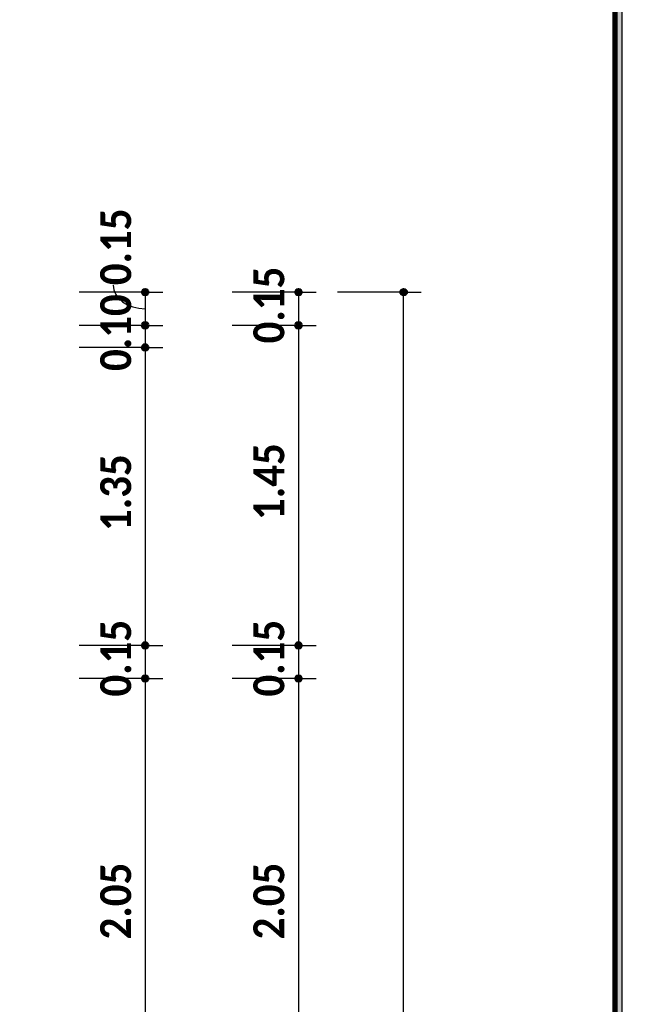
# Model space of a CAD drawing. Header units: metres. Extents: x -144 to 1000, y -717 to 29.
# Drawn here: x 807.374 to 810.168, y -551.352 to -546.892 of the extents above; entities that cross this region are included whole.
import ezdxf

# ---------------------------------------------------------------- set-up
doc = ezdxf.new("R2010")
doc.units = ezdxf.units.M
doc.layers.get('0').update_dxf_attribs({"color": 1})
for name, color, linetype, lineweight in [('A-ANNO-DIMS', 1, 'Continuous', 9), ('G-ANNO-TTLB', 3, 'Continuous', 18), ('G-ANNO-TTLB-WIDE', 1, 'Continuous', 70), ('G-IMPT', 1, 'Continuous', 9)]:
    doc.layers.add(name, color=color, linetype=linetype, lineweight=lineweight)
doc.styles.add('Calibri_B_6', font='calibrib.ttf', dxfattribs={"width": 0.9})

# ---------------------------------------------------------------- blocks, each defined once
blk = doc.blocks.new('tarjeta de nathalie 00')
at = {"layer": 'G-IMPT', "lineweight": 9}
h = blk.add_hatch(color=3, dxfattribs=at)
h.paths.add_polyline_path([(-145.238879, -717.384885), (-145.210187, -717.384885), (-145.210187, -716.893552), (-145.210187, -716.799339), (-145.238879, -716.799339), (-145.238879, -716.893792)])
h.paths.add_polyline_path([(-145.209959, -716.799099), (-145.209959, -717.385099), (-145.239202, -717.385099), (-145.239202, -716.799099)])
h.paths.add_polyline_path([(-145.239019, -717.386799), (-145.208259, -717.386799), (-145.208259, -716.797399), (-145.239202, -716.797399), (-146.098659, -716.797399), (-146.098659, -717.386799)])
h.paths.add_polyline_path([(-145.207952, -716.797074), (-145.207952, -717.387099), (-146.098981, -717.387099), (-146.098981, -716.797074)])
at = {"layer": 'G-ANNO-TTLB', "color": 3}
for p, q in [((-145.239202, -716.799099), (-145.239202, -717.385099)), ((-145.238879, -717.384885), (-145.238879, -716.893792))]:
    blk.add_line(p, q, dxfattribs=at)
at = {"layer": 'G-ANNO-TTLB-WIDE', "color": 3}
blk.add_line((-145.239202, -716.799099), (-145.239202, -717.385099), dxfattribs=at)
blk = doc.blocks.new('G')
at = {"layer": 'A-ANNO-DIMS', "lineweight": 25}
h = blk.add_hatch(color=256, dxfattribs=at)
edge = h.paths.add_edge_path()
edge.add_arc((802.535, -491.6197), 0.015, 0, 360)
h = blk.add_hatch(color=256, dxfattribs=at)
edge = h.paths.add_edge_path()
edge.add_arc((803.229, -491.6197), 0.015, 0, 360)
h = blk.add_hatch(color=256, dxfattribs=at)
edge = h.paths.add_edge_path()
edge.add_arc((803.706, -491.6197), 0.015, 0, 360)
h = blk.add_hatch(color=256, dxfattribs=at)
edge = h.paths.add_edge_path()
edge.add_arc((802.535, -491.7697), 0.015, 0, 360)
h = blk.add_hatch(color=256, dxfattribs=at)
edge = h.paths.add_edge_path()
edge.add_arc((802.535, -491.7697), 0.015, 0, 360)
h = blk.add_hatch(color=256, dxfattribs=at)
edge = h.paths.add_edge_path()
edge.add_arc((803.229, -491.7697), 0.015, 0, 360)
h = blk.add_hatch(color=256, dxfattribs=at)
edge = h.paths.add_edge_path()
edge.add_arc((803.229, -491.7697), 0.015, 0, 360)
h = blk.add_hatch(color=256, dxfattribs=at)
edge = h.paths.add_edge_path()
edge.add_arc((802.535, -491.8694), 0.015, 0, 360)
h = blk.add_hatch(color=256, dxfattribs=at)
edge = h.paths.add_edge_path()
edge.add_arc((802.535, -491.8694), 0.015, 0, 360)
h = blk.add_hatch(color=256, dxfattribs=at)
edge = h.paths.add_edge_path()
edge.add_arc((802.535, -493.2194), 0.015, 0, 360)
h = blk.add_hatch(color=256, dxfattribs=at)
edge = h.paths.add_edge_path()
edge.add_arc((802.535, -493.2194), 0.015, 0, 360)
h = blk.add_hatch(color=256, dxfattribs=at)
edge = h.paths.add_edge_path()
edge.add_arc((803.229, -493.2194), 0.015, 0, 360)
h = blk.add_hatch(color=256, dxfattribs=at)
edge = h.paths.add_edge_path()
edge.add_arc((803.229, -493.2194), 0.015, 0, 360)
h = blk.add_hatch(color=256, dxfattribs=at)
edge = h.paths.add_edge_path()
edge.add_arc((802.535, -493.3694), 0.015, 0, 360)
h = blk.add_hatch(color=256, dxfattribs=at)
edge = h.paths.add_edge_path()
edge.add_arc((802.535, -493.3694), 0.015, 0, 360)
h = blk.add_hatch(color=256, dxfattribs=at)
edge = h.paths.add_edge_path()
edge.add_arc((803.229, -493.3694), 0.015, 0, 360)
h = blk.add_hatch(color=256, dxfattribs=at)
edge = h.paths.add_edge_path()
edge.add_arc((803.229, -493.3694), 0.015, 0, 360)
at = {"layer": 'A-ANNO-DIMS'}
for p, q in [((802.535, -491.6197), (802.235, -491.6197)), ((802.535, -491.6197), (802.535, -491.7697)), ((802.535, -491.6197), (802.615, -491.6197)), ((803.229, -491.6197), (802.929, -491.6197)), ((803.229, -491.6197), (803.229, -491.7697)), ((803.229, -491.6197), (803.309, -491.6197)), ((803.706, -491.6197), (803.406, -491.6197)), ((803.706, -513.2693), (803.706, -491.6197)), ((803.706, -491.6197), (803.786, -491.6197)), ((802.535, -491.7697), (802.235, -491.7697)), ((802.535, -491.7697), (802.235, -491.7697)), ((802.535, -491.7697), (802.615, -491.7697)), ((802.535, -491.7697), (802.535, -491.8694)), ((802.535, -491.7697), (802.615, -491.7697)), ((803.229, -491.7697), (802.929, -491.7697)), ((803.229, -491.7697), (802.929, -491.7697)), ((803.229, -491.7697), (803.309, -491.7697)), ((803.229, -491.7697), (803.229, -493.2194)), ((803.229, -491.7697), (803.309, -491.7697)), ((802.535, -491.8694), (802.235, -491.8694)), ((802.535, -491.8694), (802.235, -491.8694)), ((802.535, -491.8694), (802.615, -491.8694)), ((802.535, -491.8694), (802.535, -493.2194)), ((802.535, -491.8694), (802.615, -491.8694)), ((802.535, -493.2194), (802.235, -493.2194)), ((802.535, -493.2194), (802.235, -493.2194)), ((802.535, -493.2194), (802.615, -493.2194)), ((802.535, -493.2194), (802.535, -493.3694)), ((802.535, -493.2194), (802.615, -493.2194)), ((803.229, -493.2194), (802.929, -493.2194)), ((803.229, -493.2194), (802.929, -493.2194)), ((803.229, -493.2194), (803.309, -493.2194)), ((803.229, -493.2194), (803.229, -493.3694)), ((803.229, -493.2194), (803.309, -493.2194)), ((802.535, -493.3694), (802.235, -493.3694)), ((802.535, -493.3694), (802.235, -493.3694)), ((802.535, -493.3694), (802.615, -493.3694)), ((802.535, -493.3694), (802.535, -495.4194)), ((802.535, -493.3694), (802.615, -493.3694)), ((803.229, -493.3694), (802.929, -493.3694)), ((803.229, -493.3694), (802.929, -493.3694)), ((803.229, -493.3694), (803.309, -493.3694)), ((803.229, -493.3694), (803.229, -495.4194)), ((803.229, -493.3694), (803.309, -493.3694))]:
    blk.add_line(p, q, dxfattribs=at)
at = {"layer": 'A-ANNO-DIMS', "lineweight": 25}
for centre in [(802.535, -491.6197), (803.229, -491.6197), (803.706, -491.6197), (802.535, -491.7697), (802.535, -491.7697), (803.229, -491.7697), (803.229, -491.7697), (802.535, -491.8694), (802.535, -491.8694), (802.535, -493.2194), (802.535, -493.2194), (803.229, -493.2194), (803.229, -493.2194), (802.535, -493.3694), (802.535, -493.3694), (803.229, -493.3694), (803.229, -493.3694)]:
    blk.add_circle(centre, 0.015, dxfattribs=at)
at = {"layer": 'A-ANNO-DIMS'}
blk.add_ellipse((802.535, -491.5877), major_axis=(0.1451, 0), ratio=0.737061, start_param=3.141593, end_param=4.712389, dxfattribs=at)
at = {"layer": 'A-ANNO-DIMS', "char_height": 0.14, "width": 0.376134, "attachment_point": 1, "rotation": 90, "line_spacing_factor": 1.158048, "style": 'Calibri_B_6'}
for s, insert in [('0.15', (802.331, -491.5877)), ('0.15', (803.0249, -491.8514)), ('0.10', (802.331, -491.9763)), ('1.45', (803.0249, -492.6513)), ('1.35', (802.331, -492.7012)), ('0.15', (802.331, -493.4512)), ('0.15', (803.0249, -493.4512)), ('2.05', (802.331, -494.5512)), ('2.05', (803.0249, -494.5512))]:
    blk.add_mtext(s, dxfattribs=dict(at, insert=insert))

msp = doc.modelspace()

# ---------------------------------------------------------------- block references
at = {"xscale": 99.43160266323505, "yscale": 99.43160266323505, "zscale": 99.43160266323505}
msp.add_blockref('tarjeta de nathalie 00', (15251.4381, 70741.8273), dxfattribs=at)

# ---------------------------------------------------------------- next in the draw order: block references
at = {"color": 3}
msp.add_blockref('G', (5.408, -56.5064), dxfattribs=at)

doc.saveas('drawing.dxf')
